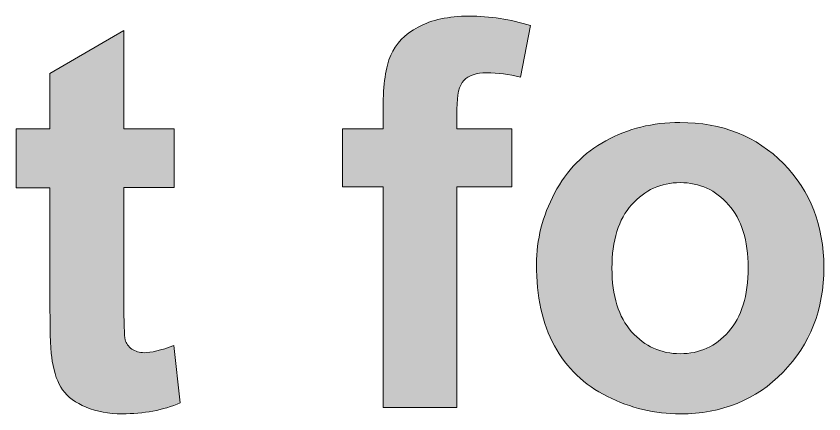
# Model space of a CAD drawing. Header units: inches. Extents: x 247 to 2765, y -1897 to -1110.
# Drawn here: x 672.56 to 680.68, y -1874.18 to -1870.19 of the extents above; entities that cross this region are included whole.
import ezdxf

# ---------------------------------------------------------------- set-up
doc = ezdxf.new("R2010")
doc.units = ezdxf.units.IN
doc.header["$MEASUREMENT"] = 0
doc.layers.add('Layer 1', color=7, linetype='Continuous')

# ---------------------------------------------------------------- blocks, each defined once
blk = doc.blocks.new('block 49')
at = {"layer": 'Layer 1', "true_color": 0x010101}
h = blk.add_hatch(color=18, dxfattribs=at)
h.dxf.hatch_style = 2
edge = h.paths.add_edge_path()
edge.add_spline(control_points=[(675.8418, -1871.3228), (675.8418, -1871.3228), (676.2517, -1871.3228), (676.2517, -1871.3228), (676.2517, -1871.3228), (676.2517, -1871.1109), (676.2517, -1871.1109), (676.2517, -1870.8756), (676.2766, -1870.6999), (676.3275, -1870.5838), (676.3778, -1870.4681), (676.4688, -1870.3737), (676.6031, -1870.3007), (676.7375, -1870.228), (676.9077, -1870.1914), (677.113, -1870.1914), (677.3239, -1870.1914), (677.5306, -1870.2231), (677.7324, -1870.2862), (677.7324, -1870.2862), (677.6325, -1870.8026), (677.6325, -1870.8026), (677.5147, -1870.7747), (677.4017, -1870.7606), (677.2922, -1870.7606), (677.1854, -1870.7606), (677.1085, -1870.7854), (677.0627, -1870.8367), (677.0152, -1870.8867), (676.9924, -1870.9821), (676.9924, -1871.124), (676.9924, -1871.124), (676.9924, -1871.3228), (676.9924, -1871.3228), (676.9924, -1871.3228), (677.545, -1871.3228), (677.545, -1871.3228), (677.545, -1871.3228), (677.545, -1871.904), (677.545, -1871.904), (677.545, -1871.904), (676.9924, -1871.904), (676.9924, -1871.904), (676.9924, -1871.904), (676.9924, -1874.1195), (676.9924, -1874.1195), (676.9924, -1874.1195), (676.2517, -1874.1195), (676.2517, -1874.1195), (676.2517, -1874.1195), (676.2517, -1871.904), (676.2517, -1871.904), (676.2517, -1871.904), (675.8418, -1871.904), (675.8418, -1871.904), (675.8418, -1871.904), (675.8418, -1871.3228), (675.8418, -1871.3228), (675.8418, -1871.3228), (675.8418, -1871.3228), (675.8418, -1871.3228)], knot_values=[0, 0, 0, 0, 1, 1, 1, 2, 2, 2, 3, 3, 3, 4, 4, 4, 5, 5, 5, 6, 6, 6, 7, 7, 7, 8, 8, 8, 9, 9, 9, 10, 10, 10, 11, 11, 11, 12, 12, 12, 13, 13, 13, 14, 14, 14, 15, 15, 15, 16, 16, 16, 17, 17, 17, 18, 18, 18, 19, 19, 19, 20, 20, 20, 20], degree=3, periodic=1)
h = blk.add_hatch(color=18, dxfattribs=at)
h.dxf.hatch_style = 2
edge = h.paths.add_edge_path()
edge.add_spline(control_points=[(674.1526, -1871.3228), (674.1526, -1871.3228), (674.1526, -1871.913), (674.1526, -1871.913), (674.1526, -1871.913), (673.6462, -1871.913), (673.6462, -1871.913), (673.6462, -1871.913), (673.6462, -1873.0395), (673.6462, -1873.0395), (673.6462, -1873.2676), (673.6517, -1873.4009), (673.6607, -1873.4395), (673.6696, -1873.4763), (673.6924, -1873.5073), (673.7268, -1873.5332), (673.762, -1873.5576), (673.8033, -1873.5697), (673.8515, -1873.5697), (673.9198, -1873.5697), (674.0197, -1873.5466), (674.1495, -1873.4991), (674.1495, -1873.4991), (674.2133, -1874.0734), (674.2133, -1874.0734), (674.041, -1874.1471), (673.846, -1874.1836), (673.6283, -1874.1836), (673.4946, -1874.1836), (673.3747, -1874.1616), (673.2683, -1874.1175), (673.1612, -1874.073), (673.0823, -1874.0145), (673.032, -1873.9435), (672.9817, -1873.8722), (672.9472, -1873.775), (672.9276, -1873.6548), (672.9124, -1873.569), (672.9045, -1873.3954), (672.9045, -1873.1332), (672.9045, -1873.1332), (672.9045, -1871.9136), (672.9045, -1871.9136), (672.9045, -1871.9136), (672.5648, -1871.9136), (672.5648, -1871.9136), (672.5648, -1871.9136), (672.5648, -1871.3235), (672.5648, -1871.3235), (672.5648, -1871.3235), (672.9045, -1871.3235), (672.9045, -1871.3235), (672.9045, -1871.3235), (672.9045, -1870.7675), (672.9045, -1870.7675), (672.9045, -1870.7675), (673.6466, -1870.3344), (673.6466, -1870.3344), (673.6466, -1870.3344), (673.6466, -1871.3235), (673.6466, -1871.3235), (673.6466, -1871.3235), (674.1526, -1871.3235), (674.1526, -1871.3235), (674.1526, -1871.3235), (674.1526, -1871.3228), (674.1526, -1871.3228)], knot_values=[0, 0, 0, 0, 1, 1, 1, 2, 2, 2, 3, 3, 3, 4, 4, 4, 5, 5, 5, 6, 6, 6, 7, 7, 7, 8, 8, 8, 9, 9, 9, 10, 10, 10, 11, 11, 11, 12, 12, 12, 13, 13, 13, 14, 14, 14, 15, 15, 15, 16, 16, 16, 17, 17, 17, 18, 18, 18, 19, 19, 19, 20, 20, 20, 21, 21, 21, 22, 22, 22, 22], degree=3, periodic=1)
h = blk.add_hatch(color=18, dxfattribs=at)
h.dxf.hatch_style = 2
edge = h.paths.add_edge_path()
edge.add_spline(control_points=[(677.7914, -1872.6819), (677.7914, -1872.4359), (677.852, -1872.1979), (677.9739, -1871.9681), (678.0952, -1871.7386), (678.2664, -1871.5629), (678.4886, -1871.442), (678.7112, -1871.3197), (678.9592, -1871.2591), (679.2321, -1871.2591), (679.6552, -1871.2591), (680.0031, -1871.3976), (680.2725, -1871.6715), (680.5433, -1871.9464), (680.6783, -1872.2947), (680.6783, -1872.7133), (680.6783, -1873.1367), (680.5412, -1873.4874), (680.2684, -1873.7657), (679.9962, -1874.0444), (679.6517, -1874.1836), (679.2369, -1874.1836), (678.9799, -1874.1836), (678.7357, -1874.1254), (678.5038, -1874.0096), (678.2709, -1873.8939), (678.0938, -1873.7237), (677.9726, -1873.5008), (677.851, -1873.2772), (677.7914, -1873.0037), (677.7914, -1872.6819)], knot_values=[0, 0, 0, 0, 1, 1, 1, 2, 2, 2, 3, 3, 3, 4, 4, 4, 5, 5, 5, 6, 6, 6, 7, 7, 7, 8, 8, 8, 9, 9, 9, 10, 10, 10, 10], degree=3, periodic=1)
edge = h.paths.add_edge_path()
edge.add_spline(control_points=[(678.55, -1872.7215), (678.55, -1872.9992), (678.6161, -1873.2118), (678.7477, -1873.3592), (678.8793, -1873.5067), (679.0419, -1873.5804), (679.2352, -1873.5804), (679.4292, -1873.5804), (679.5911, -1873.5067), (679.722, -1873.3592), (679.8519, -1873.2118), (679.9177, -1872.9982), (679.9177, -1872.7164), (679.9177, -1872.4435), (679.8519, -1872.2316), (679.722, -1872.0842), (679.5911, -1871.9364), (679.4292, -1871.8627), (679.2352, -1871.8627), (679.0419, -1871.8627), (678.8793, -1871.9364), (678.7477, -1872.0842), (678.6161, -1872.2306), (678.55, -1872.4442), (678.55, -1872.7215)], knot_values=[0, 0, 0, 0, 1, 1, 1, 2, 2, 2, 3, 3, 3, 4, 4, 4, 5, 5, 5, 6, 6, 6, 7, 7, 7, 8, 8, 8, 8], degree=3, periodic=1)
at = {"layer": 'Layer 1', "lineweight": 0}
for points, knots in [([(675.8418, -1871.3228), (675.8418, -1871.3228), (676.2517, -1871.3228), (676.2517, -1871.3228), (676.2517, -1871.3228), (676.2517, -1871.1109), (676.2517, -1871.1109), (676.2517, -1870.8756), (676.2766, -1870.6999), (676.3275, -1870.5838), (676.3778, -1870.4681), (676.4688, -1870.3737), (676.6031, -1870.3007), (676.7375, -1870.228), (676.9077, -1870.1914), (677.113, -1870.1914), (677.3239, -1870.1914), (677.5306, -1870.2231), (677.7324, -1870.2862), (677.7324, -1870.2862), (677.6325, -1870.8026), (677.6325, -1870.8026), (677.5147, -1870.7747), (677.4017, -1870.7606), (677.2922, -1870.7606), (677.1854, -1870.7606), (677.1085, -1870.7854), (677.0627, -1870.8367), (677.0152, -1870.8867), (676.9924, -1870.9821), (676.9924, -1871.124), (676.9924, -1871.124), (676.9924, -1871.3228), (676.9924, -1871.3228), (676.9924, -1871.3228), (677.545, -1871.3228), (677.545, -1871.3228), (677.545, -1871.3228), (677.545, -1871.904), (677.545, -1871.904), (677.545, -1871.904), (676.9924, -1871.904), (676.9924, -1871.904), (676.9924, -1871.904), (676.9924, -1874.1195), (676.9924, -1874.1195), (676.9924, -1874.1195), (676.2517, -1874.1195), (676.2517, -1874.1195), (676.2517, -1874.1195), (676.2517, -1871.904), (676.2517, -1871.904), (676.2517, -1871.904), (675.8418, -1871.904), (675.8418, -1871.904), (675.8418, -1871.904), (675.8418, -1871.3228), (675.8418, -1871.3228), (675.8418, -1871.3228), (675.8418, -1871.3228), (675.8418, -1871.3228)], [0, 0, 0, 0, 1, 1, 1, 2, 2, 2, 3, 3, 3, 4, 4, 4, 5, 5, 5, 6, 6, 6, 7, 7, 7, 8, 8, 8, 9, 9, 9, 10, 10, 10, 11, 11, 11, 12, 12, 12, 13, 13, 13, 14, 14, 14, 15, 15, 15, 16, 16, 16, 17, 17, 17, 18, 18, 18, 19, 19, 19, 20, 20, 20, 20]), ([(674.1526, -1871.3228), (674.1526, -1871.3228), (674.1526, -1871.913), (674.1526, -1871.913), (674.1526, -1871.913), (673.6462, -1871.913), (673.6462, -1871.913), (673.6462, -1871.913), (673.6462, -1873.0395), (673.6462, -1873.0395), (673.6462, -1873.2676), (673.6517, -1873.4009), (673.6607, -1873.4395), (673.6696, -1873.4763), (673.6924, -1873.5073), (673.7268, -1873.5332), (673.762, -1873.5576), (673.8033, -1873.5697), (673.8515, -1873.5697), (673.9198, -1873.5697), (674.0197, -1873.5466), (674.1495, -1873.4991), (674.1495, -1873.4991), (674.2133, -1874.0734), (674.2133, -1874.0734), (674.041, -1874.1471), (673.846, -1874.1836), (673.6283, -1874.1836), (673.4946, -1874.1836), (673.3747, -1874.1616), (673.2683, -1874.1175), (673.1612, -1874.073), (673.0823, -1874.0145), (673.032, -1873.9435), (672.9817, -1873.8722), (672.9472, -1873.775), (672.9276, -1873.6548), (672.9124, -1873.569), (672.9045, -1873.3954), (672.9045, -1873.1332), (672.9045, -1873.1332), (672.9045, -1871.9136), (672.9045, -1871.9136), (672.9045, -1871.9136), (672.5648, -1871.9136), (672.5648, -1871.9136), (672.5648, -1871.9136), (672.5648, -1871.3235), (672.5648, -1871.3235), (672.5648, -1871.3235), (672.9045, -1871.3235), (672.9045, -1871.3235), (672.9045, -1871.3235), (672.9045, -1870.7675), (672.9045, -1870.7675), (672.9045, -1870.7675), (673.6466, -1870.3344), (673.6466, -1870.3344), (673.6466, -1870.3344), (673.6466, -1871.3235), (673.6466, -1871.3235), (673.6466, -1871.3235), (674.1526, -1871.3235), (674.1526, -1871.3235), (674.1526, -1871.3235), (674.1526, -1871.3228), (674.1526, -1871.3228)], [0, 0, 0, 0, 1, 1, 1, 2, 2, 2, 3, 3, 3, 4, 4, 4, 5, 5, 5, 6, 6, 6, 7, 7, 7, 8, 8, 8, 9, 9, 9, 10, 10, 10, 11, 11, 11, 12, 12, 12, 13, 13, 13, 14, 14, 14, 15, 15, 15, 16, 16, 16, 17, 17, 17, 18, 18, 18, 19, 19, 19, 20, 20, 20, 21, 21, 21, 22, 22, 22, 22]), ([(677.7914, -1872.6819), (677.7914, -1872.4359), (677.852, -1872.1979), (677.9739, -1871.9681), (678.0952, -1871.7386), (678.2664, -1871.5629), (678.4886, -1871.442), (678.7112, -1871.3197), (678.9592, -1871.2591), (679.2321, -1871.2591), (679.6552, -1871.2591), (680.0031, -1871.3976), (680.2725, -1871.6715), (680.5433, -1871.9464), (680.6783, -1872.2947), (680.6783, -1872.7133), (680.6783, -1873.1367), (680.5412, -1873.4874), (680.2684, -1873.7657), (679.9962, -1874.0444), (679.6517, -1874.1836), (679.2369, -1874.1836), (678.9799, -1874.1836), (678.7357, -1874.1254), (678.5038, -1874.0096), (678.2709, -1873.8939), (678.0938, -1873.7237), (677.9726, -1873.5008), (677.851, -1873.2772), (677.7914, -1873.0037), (677.7914, -1872.6819)], [0, 0, 0, 0, 1, 1, 1, 2, 2, 2, 3, 3, 3, 4, 4, 4, 5, 5, 5, 6, 6, 6, 7, 7, 7, 8, 8, 8, 9, 9, 9, 10, 10, 10, 10]), ([(678.55, -1872.7215), (678.55, -1872.9992), (678.6161, -1873.2118), (678.7477, -1873.3592), (678.8793, -1873.5067), (679.0419, -1873.5804), (679.2352, -1873.5804), (679.4292, -1873.5804), (679.5911, -1873.5067), (679.722, -1873.3592), (679.8519, -1873.2118), (679.9177, -1872.9982), (679.9177, -1872.7164), (679.9177, -1872.4435), (679.8519, -1872.2316), (679.722, -1872.0842), (679.5911, -1871.9364), (679.4292, -1871.8627), (679.2352, -1871.8627), (679.0419, -1871.8627), (678.8793, -1871.9364), (678.7477, -1872.0842), (678.6161, -1872.2306), (678.55, -1872.4442), (678.55, -1872.7215)], [0, 0, 0, 0, 1, 1, 1, 2, 2, 2, 3, 3, 3, 4, 4, 4, 5, 5, 5, 6, 6, 6, 7, 7, 7, 8, 8, 8, 8])]:
    blk.add_open_spline(points, degree=3, knots=knots, dxfattribs=at)
blk = doc.blocks.new('block 42')
at = {"layer": 'Layer 1'}
blk.add_blockref('block 49', (0, 0), dxfattribs=at)

msp = doc.modelspace()

# ---------------------------------------------------------------- block references
at = {"layer": 'Layer 1'}
msp.add_blockref('block 42', (0, 0), dxfattribs=at)

doc.saveas('drawing.dxf')
